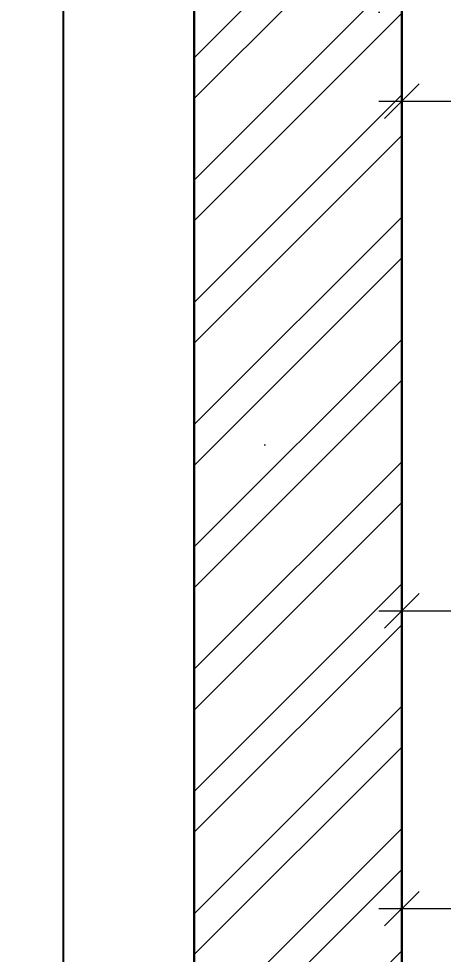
# Model space of a CAD drawing. Header units: millimetres. Extents: x 35877 to 3066687, y -650199 to -40525.
# Drawn here: x 147368.52 to 147386.93, y -179033.9 to -178993.33 of the extents above; entities that cross this region are included whole.
import ezdxf

# ---------------------------------------------------------------- set-up
doc = ezdxf.new("R2010")
doc.units = ezdxf.units.MM
doc.header["$MEASUREMENT"] = 0
doc.header["$PDMODE"] = 35
doc.linetypes.add('DASHED', pattern=[0.75, 0.5, -0.25])
doc.layers.get('Defpoints').update_dxf_attribs({"color": 220})
doc.layers.add('AR HATCH-7', color=7, linetype='Continuous')
for name, color, linetype, lineweight in [('FURNITURE', 32, 'Continuous', 9), ('furniture dimensions', 1, 'DASHED', 0), ('wall', 7, 'Continuous', 30), ('XX~SLAB ( BEAM )~ ( DIM )', 7, 'Continuous', 9)]:
    doc.layers.add(name, color=color, linetype=linetype, lineweight=lineweight)
doc.styles.add('century g', font='GOTHIC.TTF')
doc.dimstyles.new('Archana', dxfattribs={"dimtxt": 2, "dimasz": 0.75, "dimexe": 0.5, "dimexo": 0.5, "dimgap": 0, "dimtad": 0, "dimzin": 0, "dimdsep": 46, "dimlunit": 4, "dimtxsty": 'century g', "dimblk": 'OBLIQUE', "dimcen": 0, "dimdle": 1, "dimclrd": 256, "dimclre": 256, "dimclrt": 256, "dimadec": 0, "dimazin": 0, "dimtfac": 1, "dimtofl": 0, "dimtmove": 1, "dimatfit": 3, "dimfxl": 1, "dimfxlon": 1, "dimtolj": 1, "dimtzin": 0, "dimlwd": -1, "dimlwe": -1, "dimarcsym": 0})

# ---------------------------------------------------------------- blocks, each defined once
blk = doc.blocks.new('_Oblique')
at = {"layer": 'wall', "color": 0, "lineweight": -2}
blk.add_line((-0.5, -0.5), (0.5, 0.5), dxfattribs=at)
blk = doc.blocks.new('*D335')
at = {"layer": 'Defpoints', "color": 0, "linetype": 'Continuous', "lineweight": 0, "transparency": 16777216}
for p in [(147436.125746408, -178996.911660804), (147436.125746408, -179001.709776732), (147385.1295914713, -179002.1558740787)]:
    blk.add_point(p, dxfattribs=at)
at = {"layer": 'furniture dimensions', "color": 5, "linetype": 'ByBlock', "transparency": 16777216}
blk.add_line((147385.1295914713, -179000.911660804), (147385.1295914713, -178996.411660804), dxfattribs=at)
at = {"layer": 'furniture dimensions', "color": 5, "linetype": 'Continuous', "transparency": 16777216}
for p, q in [((147436.125746408, -179000.911660804), (147436.125746408, -178996.411660804)), ((147384.1295914713, -178996.911660804), (147406.6630190416, -178996.911660804)), ((147437.125746408, -178996.911660804), (147414.5923188377, -178996.911660804))]:
    blk.add_line(p, q, dxfattribs=at)
at = {"layer": 'furniture dimensions', "color": 5, "linetype": 'Continuous', "transparency": 16777216, "xscale": 1.5, "yscale": 1.5, "zscale": 1.5, "rotation": 180}
blk.add_blockref('_Oblique', (147385.1295914713, -178996.911660804), dxfattribs=at)
at = {"layer": 'furniture dimensions', "color": 5, "linetype": 'Continuous', "transparency": 16777216, "xscale": 1.5, "yscale": 1.5, "zscale": 1.5}
blk.add_blockref('_Oblique', (147436.125746408, -178996.911660804), dxfattribs=at)
at = {"layer": 'furniture dimensions', "linetype": 'Continuous', "lineweight": 0, "transparency": 16777216, "insert": (147410.6276689396, -178996.911660804), "char_height": 3, "attachment_point": 5, "style": 'century g'}
blk.add_mtext('\\A1;4\'-3"', dxfattribs=at)
blk = doc.blocks.new('*D427')
at = {"layer": 'Defpoints', "color": 0, "linetype": 'Continuous', "lineweight": 0, "transparency": 16777216}
for p in [(147385.1295914713, -179019.01054738), (147385.1295914713, -179026.4230008504), (147436.125746408, -179026.4230008504)]:
    blk.add_point(p, dxfattribs=at)
at = {"layer": 'furniture dimensions', "color": 5, "linetype": 'Continuous', "transparency": 16777216}
for p, q in [((147385.1295914713, -179023.01054738), (147385.1295914713, -179018.51054738)), ((147384.1295914713, -179019.01054738), (147406.6630190416, -179019.01054738)), ((147437.125746408, -179019.01054738), (147414.5923188377, -179019.01054738))]:
    blk.add_line(p, q, dxfattribs=at)
at = {"layer": 'furniture dimensions', "color": 5, "linetype": 'ByBlock', "transparency": 16777216}
blk.add_line((147436.125746408, -179023.01054738), (147436.125746408, -179018.51054738), dxfattribs=at)
at = {"layer": 'furniture dimensions', "color": 5, "linetype": 'Continuous', "transparency": 16777216, "xscale": 1.5, "yscale": 1.5, "zscale": 1.5, "rotation": 180}
blk.add_blockref('_Oblique', (147385.1295914713, -179019.01054738), dxfattribs=at)
at = {"layer": 'furniture dimensions', "color": 5, "linetype": 'Continuous', "transparency": 16777216, "xscale": 1.5, "yscale": 1.5, "zscale": 1.5}
blk.add_blockref('_Oblique', (147436.125746408, -179019.01054738), dxfattribs=at)
at = {"layer": 'furniture dimensions', "linetype": 'Continuous', "lineweight": 0, "transparency": 16777216, "insert": (147410.6276689396, -179019.01054738), "char_height": 3, "attachment_point": 5, "style": 'century g'}
blk.add_mtext('\\A1;4\'-3"', dxfattribs=at)
blk = doc.blocks.new('*D626')
at = {"layer": 'Defpoints', "color": 0, "linetype": 'Continuous', "lineweight": 0, "transparency": 16777216}
for p in [(147385.1295914713, -179025.9119842775), (147403.1295914713, -179025.9119842775), (147385.1295914713, -179031.922842963)]:
    blk.add_point(p, dxfattribs=at)
at = {"layer": 'furniture dimensions', "color": 5, "linetype": 'Continuous', "transparency": 16777216}
for p, q in [((147385.1295914713, -179027.922842963), (147385.1295914713, -179032.422842963)), ((147384.1295914713, -179031.922842963), (147390.4086533339, -179031.922842963)), ((147404.1295914713, -179031.922842963), (147397.8505296086, -179031.922842963))]:
    blk.add_line(p, q, dxfattribs=at)
at = {"layer": 'furniture dimensions', "color": 5, "linetype": 'ByBlock', "transparency": 16777216}
blk.add_line((147403.1295914713, -179027.922842963), (147403.1295914713, -179032.422842963), dxfattribs=at)
at = {"layer": 'furniture dimensions', "color": 5, "linetype": 'Continuous', "transparency": 16777216, "xscale": 1.5, "yscale": 1.5, "zscale": 1.5, "rotation": 180}
blk.add_blockref('_Oblique', (147385.1295914713, -179031.922842963), dxfattribs=at)
at = {"layer": 'furniture dimensions', "color": 5, "linetype": 'Continuous', "transparency": 16777216, "xscale": 1.5, "yscale": 1.5, "zscale": 1.5}
blk.add_blockref('_Oblique', (147403.1295914713, -179031.922842963), dxfattribs=at)
at = {"layer": 'furniture dimensions', "linetype": 'Continuous', "lineweight": 0, "transparency": 16777216, "insert": (147394.1295914713, -179031.922842963), "char_height": 3, "attachment_point": 5, "style": 'century g'}
blk.add_mtext('\\A1;1\'-6"', dxfattribs=at)

msp = doc.modelspace()

# ---------------------------------------------------------------- hatches: boundary and pattern name
at = {"layer": 'AR HATCH-7', "lineweight": 0, "true_color": 0x939598, "transparency": 33554610}
h = msp.add_hatch(dxfattribs=at)
h.set_pattern_fill('AR-SAND', color=252, scale=15, angle=45)
h.set_pattern_definition([(82.50000000000001, (-287.6305588426767, 1360.979580481449), (-21.10519775864464, 19.76890683797415), [0, -22.79999999999998, 0, -25.49999999999998, 0, -24.37499999999998]), (52.49999999999999, (-287.6305588426767, 1360.979580481449), (-11.1620626611313, 48.70469594555517), [0, -12.3, 0, -20.55, 0, -7.875]), (12.5, (-300.6766789555685, 1347.933460368557), (32.97043909335446, 33.09048574728702), [0, -7.5, 0, -27, 0, -35.25]), (2.499999999999997, (-300.6766789555685, 1347.933460368557), (22.57563245327427, 41.19394276267653), [0, -3.75, 0, -17.7, 0, -20.25])])
h.paths.add_polyline_path([(147385.1295914713, -178928.7482340751), (147376.1295914713, -178928.7482340751), (147376.1295914713, -179055.7482340751), (147385.1295914713, -179055.7482340751)])
at = {"layer": 'AR HATCH-7', "lineweight": 0, "true_color": 0x939598, "transparency": 33554687}
h = msp.add_hatch(dxfattribs=at)
h.set_pattern_fill('ANSI32', color=252, scale=10)
h.set_pattern_definition([(45, (-287.6305588426767, 1360.979580481449), (-2.651650429449553, 2.651650429449553), []), (45, (-285.8627918926767, 1360.979580481449), (-2.651650429449553, 2.651650429449553), [])])
h.paths.add_polyline_path([(147385.1295914713, -178931.7482340751), (147376.1295914713, -178931.7482340751), (147376.1295914713, -179055.7482340751), (147385.1295914713, -179055.7482340751)])

# ---------------------------------------------------------------- linework, layer by layer
at = {"layer": 'FURNITURE', "color": 252, "lineweight": 25, "true_color": 0x939598, "transparency": 33554687}
msp.add_lwpolyline([(147370.4461629814, -178921.1325477831), (147370.4461629814, -178988.498276274), (147368.5238982588, -178989.5538598643), (147372.6407261722, -178989.8038598643), (147370.4461629814, -178990.8273009209), (147370.4461629814, -179061.2251719455)], dxfattribs=at)
at = {"layer": 'XX~SLAB ( BEAM )~ ( DIM )', "lineweight": 30}
msp.add_lwpolyline([(147376.1295914713, -178931.7482340751), (147385.1295914713, -178931.7482340751), (147385.1295914713, -179055.7482340751), (147376.1295914713, -179055.7482340751)], close=True, dxfattribs=at)

# ---------------------------------------------------------------- dimensions: what is measured, and where the dimension line sits
at = {"layer": 'furniture dimensions', "color": 5, "linetype": 'Continuous', "lineweight": 0}
for base, p1, p2, picture, middle in [((147436.125746408, -178996.911660804), (147385.1295914713, -179002.1558740787), (147436.125746408, -179001.709776732), '*D335', (147410.6276689396, -178996.911660804)), ((147385.1295914713, -179019.01054738), (147436.125746408, -179026.4230008504), (147385.1295914713, -179026.4230008504), '*D427', (147410.6276689396, -179019.01054738)), ((147385.1295914713, -179031.922842963), (147403.1295914713, -179025.9119842775), (147385.1295914713, -179025.9119842775), '*D626', (147394.1295914713, -179031.922842963))]:
    dim = msp.add_linear_dim(base=base, p1=p1, p2=p2, dimstyle='Archana', override={"dimtxt": 3, "dimasz": 1.5, "dimdec": 0, "dimclrd": 5, "dimclre": 5, "dimfxl": 4}, dxfattribs=at)
    dim.commit()
    dim.dimension.update_dxf_attribs({"geometry": picture, "text_midpoint": middle})

doc.saveas('drawing.dxf')
